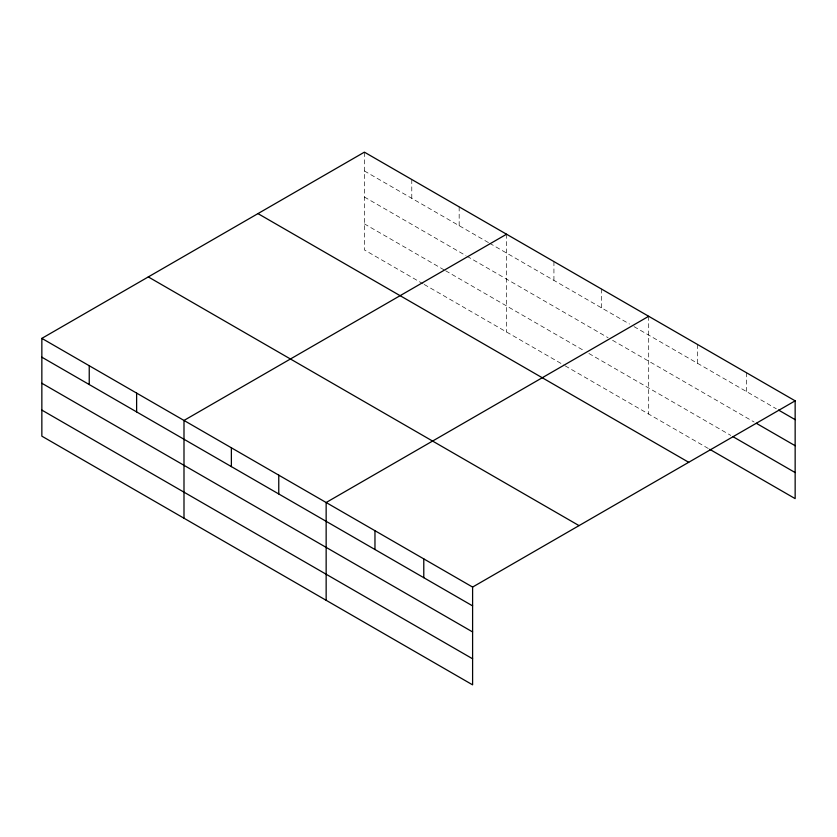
<?xml version="1.0" encoding="UTF-8"?>
<svg xmlns="http://www.w3.org/2000/svg" width="837" height="837" viewBox="0 0 837 837"><rect width="100%" height="100%" fill="white"/><g stroke="black" fill="none" stroke-linecap="round" stroke-linejoin="round"><path stroke-width="0.63" stroke-dasharray="4.18 3.14" d="M364.398 170.968L488.494 242.615M489.624 243.264L629.518 324.024M634.027 326.629L776.286 408.77M364.398 197.019L465.937 255.641M467.067 256.3L608.081 337.709M612.59 340.314L754.095 422.015M364.398 223.877L444.499 270.121M445.629 270.769L584.393 350.881M588.903 353.486L730.795 435.407M423.062 283.806L364.398 249.928L364.398 152.156M424.192 284.454L564.086 365.214M565.216 365.874L708.604 448.663M746.332 372.664L746.332 391.475M697.514 344.478L697.514 363.289M648.696 316.292L648.696 414.064M601.311 288.932L601.311 307.744M553.927 261.573L553.927 280.385M506.552 234.224L506.552 331.996M459.168 206.865L459.168 225.676M411.783 179.505L411.783 198.317"/><path stroke-width="1.26" d="M41.85 338.378L472.602 587.072L472.602 684.844L41.85 436.161L41.85 338.378L364.398 152.156L795.15 400.839L795.15 498.622L709.713 449.302M506.552 234.224L183.994 420.446L183.994 518.229M648.696 316.292L326.148 502.514L326.148 600.296M472.602 587.072L795.15 400.839M778.504 410.046L795.15 419.651M756.313 423.292L795.15 445.713M733.013 436.694L795.15 472.56M257.963 213.602L688.705 462.296M148.295 276.921L579.037 525.615M41.85 357.19L472.602 605.883M41.85 383.252L472.602 631.935M41.85 410.099L472.602 658.792M423.784 558.886L423.784 577.697M374.966 530.7L374.966 549.511M278.763 475.154L278.763 493.966M231.378 447.805L231.378 466.617M136.619 393.087L136.619 411.898M89.235 365.738L89.235 384.549"/></g></svg>
